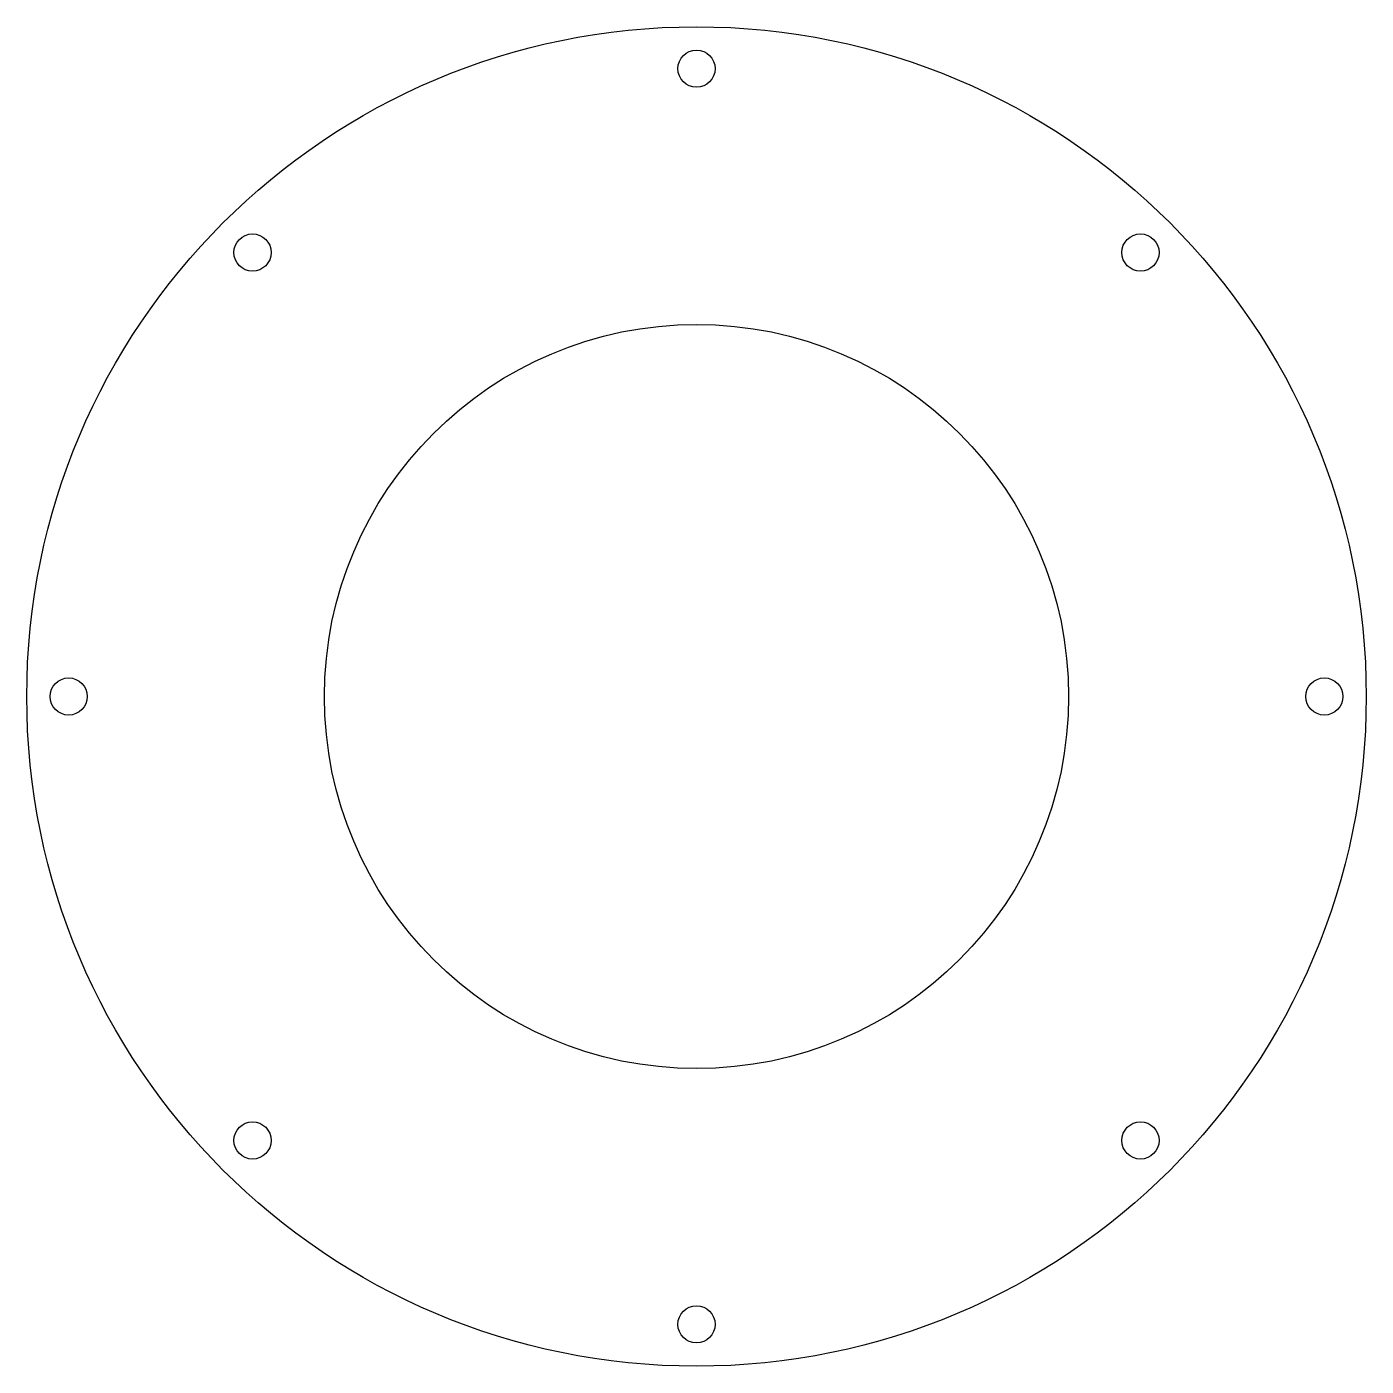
# Model space of a CAD drawing. Header units: millimetres. Extents: x -72 to 72, y -72 to 72.
import ezdxf

# ---------------------------------------------------------------- set-up
doc = ezdxf.new("R2010")
doc.units = ezdxf.units.MM

msp = doc.modelspace()

# ---------------------------------------------------------------- linework, layer by layer
at = {"color": 7, "linetype": 'Continuous', "lineweight": 25}
for centre, radius in [((0, 0), 72), ((0, 67.5), 2), ((-47.73, 47.73), 2), ((47.73, 47.73), 2), ((0, 0), 40), ((-67.5, 0), 2), ((67.5, 0), 2), ((-47.73, -47.73), 2), ((47.73, -47.73), 2), ((0, -67.5), 2)]:
    msp.add_circle(centre, radius, dxfattribs=at)

doc.saveas('drawing.dxf')
